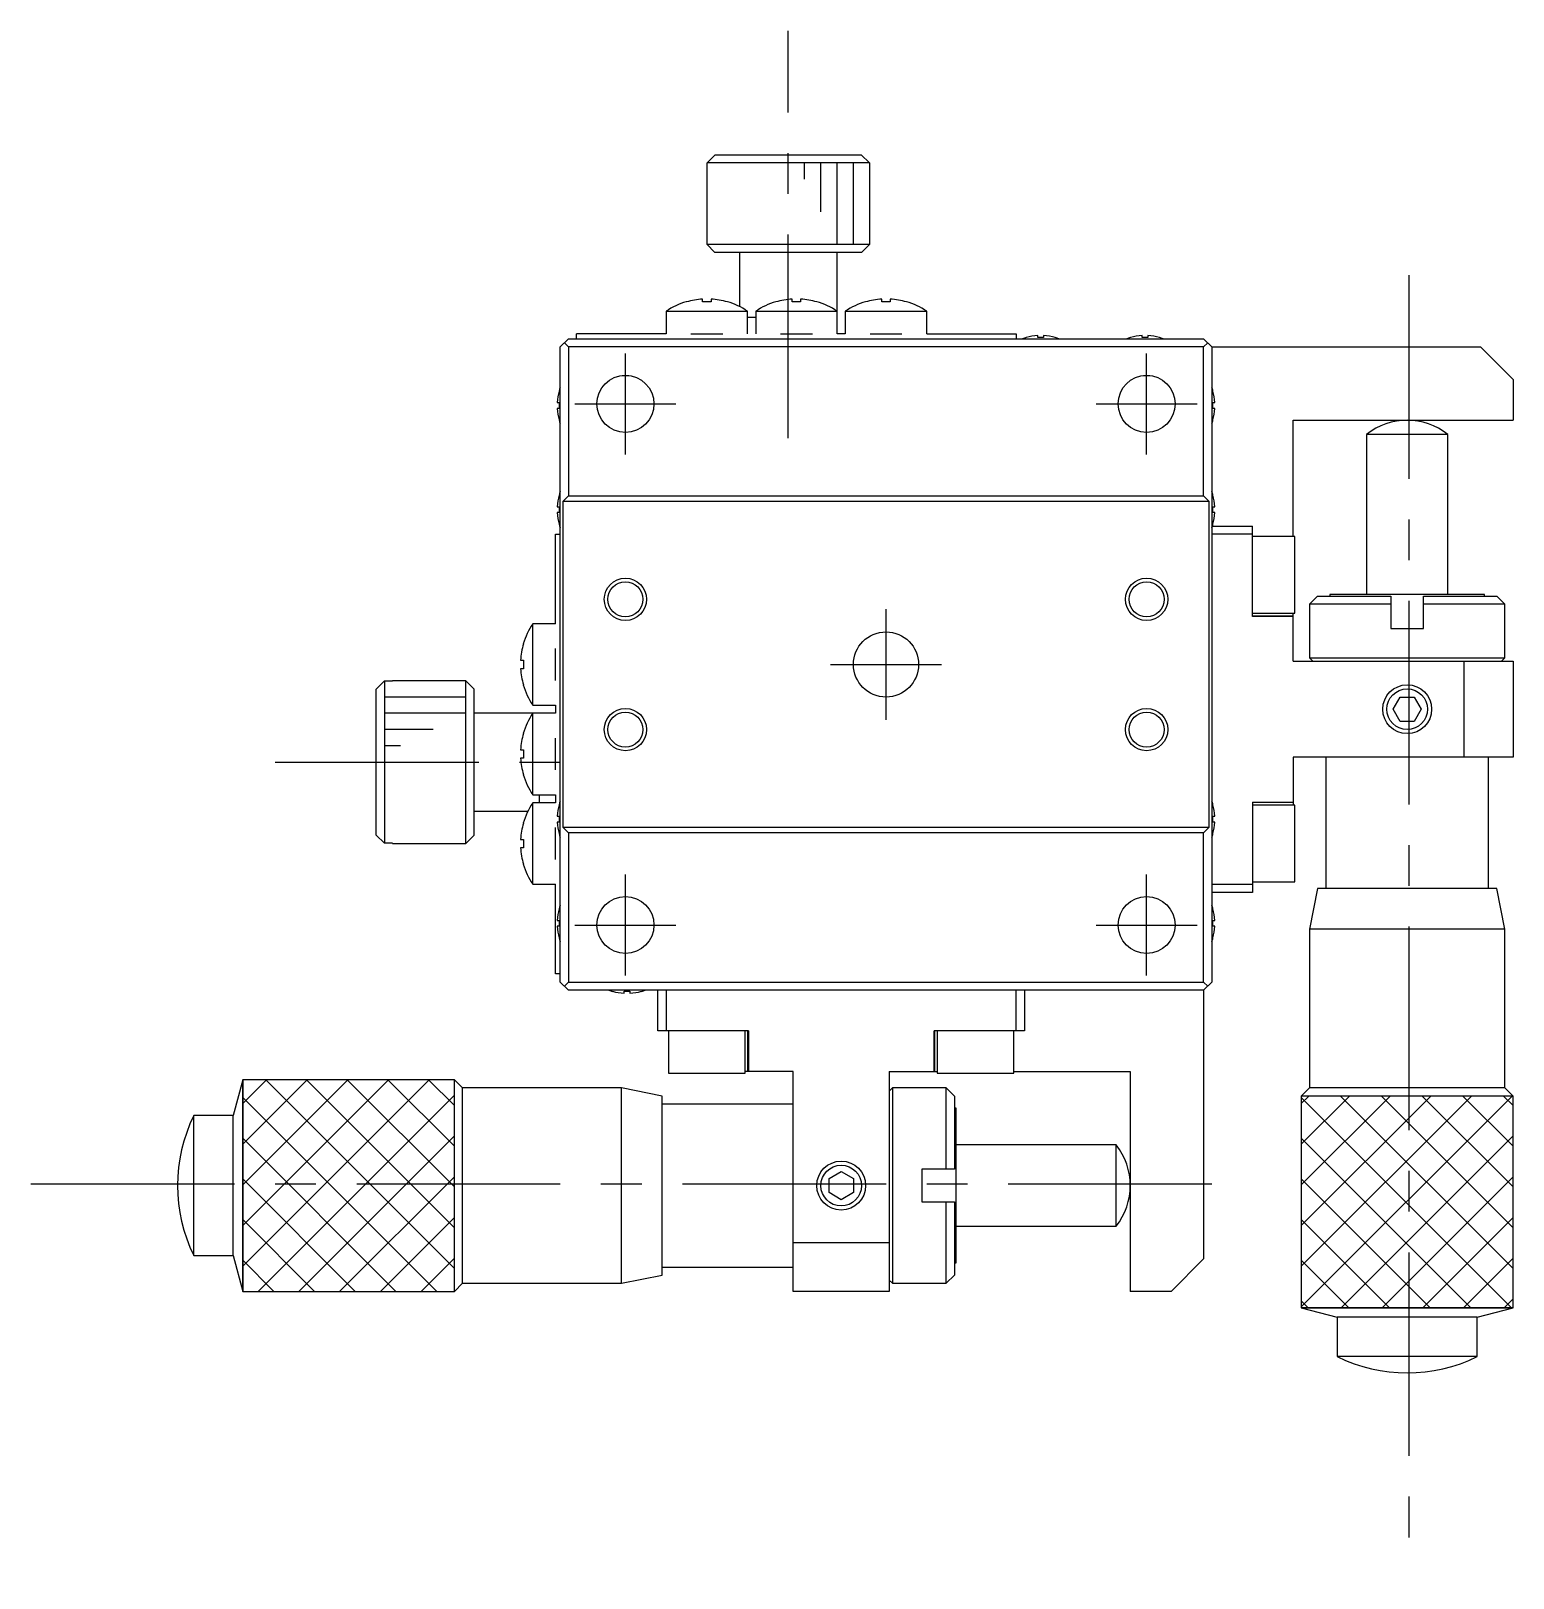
# Model space of a CAD drawing. Extents: x 102 to 399, y 3 to 209.
# Drawn here: x 307.8 to 398.8, y 67.2 to 162.2 of the extents above; entities that cross this region are included whole.
import ezdxf

# ---------------------------------------------------------------- set-up
doc = ezdxf.new("R2010")
doc.units = 0
doc.header["$LTSCALE"] = 10
doc.linetypes.add('CENTER', pattern=[2, 1.25, -0.25, 0.25, -0.25])
doc.layers.get('0').update_dxf_attribs({"linetype": 'CONTINUOUS'})
doc.layers.add('CENTER', color=1, linetype='CENTER')

msp = doc.modelspace()

# ---------------------------------------------------------------- linework, layer by layer
at = {"color": 7, "linetype": 'CONTINUOUS'}
for p, q in [((349.299302, 154.110106), (349.80109, 154.610106)), ((349.299302, 153.610106), (349.299302, 154.110106)), ((359.267251, 154.110106), (349.299302, 154.110106)), ((349.80109, 154.610106), (358.765464, 154.610106)), ((358.765464, 154.610106), (359.267251, 154.110106)), ((359.267251, 154.110106), (359.267251, 153.610106)), ((349.283277, 153.610106), (349.299302, 153.610106)), ((349.283277, 153.610106), (349.283277, 149.110106)), ((359.267251, 153.610106), (359.283277, 153.610106)), ((359.283277, 149.110106), (359.283277, 153.610106)), ((349.283277, 149.110106), (359.283277, 149.110106)), ((349.283277, 149.110106), (349.783277, 148.610106)), ((358.783277, 148.610106), (349.783277, 148.610106)), ((351.283277, 148.610106), (351.283277, 145.291235)), ((357.283277, 143.610106), (357.283277, 148.610106)), ((358.783277, 148.610106), (359.283277, 149.110106)), ((348.024687, 145.572687), (348.021344, 145.579542)), ((349.023277, 145.572687), (349.023277, 145.745059)), ((349.543277, 145.572687), (349.023277, 145.572687)), ((349.543277, 145.745059), (349.543277, 145.572687)), ((350.54521, 145.579542), (350.541866, 145.572687)), ((353.524687, 145.572687), (353.521344, 145.579542)), ((354.523277, 145.572687), (354.523277, 145.745059)), ((355.043277, 145.572687), (354.523277, 145.572687)), ((355.043277, 145.745059), (355.043277, 145.572687)), ((356.04521, 145.579542), (356.041866, 145.572687)), ((359.024687, 145.572687), (359.021344, 145.579542)), ((360.023277, 145.572687), (360.023277, 145.745059)), ((360.543277, 145.572687), (360.023277, 145.572687)), ((360.543277, 145.745059), (360.543277, 145.572687)), ((361.54521, 145.579542), (361.541866, 145.572687)), ((346.783277, 145.001764), (346.783277, 143.610106)), ((346.783277, 145.001764), (351.783277, 145.001764)), ((351.783277, 143.610106), (351.783277, 145.001764)), ((352.283277, 144.610106), (351.783277, 144.610106)), ((352.283277, 145.001764), (352.283277, 143.610106)), ((352.283277, 145.001764), (357.283277, 145.001764)), ((357.783277, 145.001764), (357.783277, 143.610106)), ((357.783277, 145.001764), (362.783277, 145.001764)), ((362.783277, 143.610106), (362.783277, 145.001764)), ((341.283277, 143.310106), (341.283277, 143.610106)), ((346.783277, 143.610106), (341.283277, 143.610106)), ((348.303481, 143.610106), (350.263073, 143.610106)), ((353.803481, 143.610106), (355.763073, 143.610106)), ((357.783277, 143.610106), (357.283277, 143.610106)), ((359.303481, 143.610106), (361.263073, 143.610106)), ((362.783277, 143.610106), (368.283277, 143.610106)), ((368.283277, 143.610106), (368.283277, 143.310106)), ((369.603277, 143.379628), (369.603277, 143.499965)), ((369.963277, 143.499965), (369.963277, 143.379628)), ((376.003277, 143.379628), (376.003277, 143.499965)), ((376.363277, 143.499965), (376.363277, 143.379628)), ((340.783277, 143.310106), (340.283277, 142.810106)), ((340.283277, 103.810106), (340.283277, 142.810106)), ((340.533277, 143.060106), (340.783277, 142.810106)), ((340.783277, 143.310106), (379.783277, 143.310106)), ((379.783277, 142.810106), (340.783277, 142.810106)), ((340.783277, 142.810106), (340.783277, 133.660106)), ((368.896915, 143.379628), (368.894661, 143.38425)), ((369.963277, 143.379628), (369.603277, 143.379628)), ((370.671893, 143.38425), (370.669638, 143.379628)), ((375.296915, 143.379628), (375.294661, 143.38425)), ((376.363277, 143.379628), (376.003277, 143.379628)), ((377.071893, 143.38425), (377.069638, 143.379628)), ((380.283277, 142.810106), (379.783277, 143.310106)), ((380.033277, 143.060106), (379.783277, 142.810106)), ((379.783277, 133.660106), (379.783277, 142.810106)), ((380.283277, 142.810106), (396.783277, 142.810106)), ((380.283277, 142.810106), (380.283277, 103.810106)), ((398.783277, 140.810106), (396.783277, 142.810106)), ((344.083523, 141.048668), (344.483031, 141.048668)), ((376.083523, 141.048668), (376.483031, 141.048668)), ((398.783277, 140.810106), (398.783277, 138.310106)), ((340.209133, 140.098722), (340.213755, 140.096468)), ((380.352798, 140.096468), (380.357421, 140.098722)), ((340.093418, 139.390106), (340.213755, 139.390106)), ((340.213755, 139.030106), (340.093418, 139.030106)), ((340.213755, 139.390106), (340.213755, 139.030106)), ((380.352798, 139.390106), (380.473136, 139.390106)), ((380.352798, 139.030106), (380.352798, 139.390106)), ((380.473136, 139.030106), (380.352798, 139.030106)), ((340.213755, 138.323745), (340.209133, 138.32149)), ((380.357421, 138.32149), (380.352798, 138.323745)), ((385.283277, 138.310106), (398.783277, 138.310106)), ((385.283277, 131.160106), (385.283277, 138.310106)), ((389.783281, 137.432597), (389.783281, 127.610106)), ((394.783273, 137.432597), (389.783281, 137.432597)), ((394.783273, 127.610106), (394.783273, 137.432597)), ((340.209133, 133.698722), (340.213755, 133.696468)), ((340.433277, 133.310106), (340.783277, 133.660106)), ((380.133277, 133.310106), (340.433277, 133.310106)), ((340.433277, 133.310106), (340.433277, 113.310106)), ((340.783277, 133.660106), (379.783277, 133.660106)), ((379.783277, 133.660106), (380.133277, 133.310106)), ((380.133277, 113.310106), (380.133277, 133.310106)), ((380.352798, 133.696468), (380.357421, 133.698722)), ((340.093418, 132.990106), (340.213755, 132.990106)), ((340.213755, 132.630106), (340.093418, 132.630106)), ((340.213755, 132.990106), (340.213755, 132.630106)), ((380.352798, 132.990106), (380.473136, 132.990106)), ((380.352798, 132.630106), (380.352798, 132.990106)), ((380.473136, 132.630106), (380.352798, 132.630106)), ((339.983277, 131.310106), (340.283277, 131.310106)), ((339.983277, 125.810106), (339.983277, 131.310106)), ((340.213755, 131.923745), (340.209133, 131.92149)), ((382.783277, 131.310106), (380.283277, 131.310106)), ((380.323014, 131.810106), (382.783277, 131.810106)), ((380.357421, 131.92149), (380.352798, 131.923745)), ((382.783277, 126.262578), (382.783277, 131.810106)), ((385.383277, 131.160106), (382.783277, 131.160106)), ((385.383277, 126.460106), (385.383277, 131.160106)), ((386.783277, 127.510106), (386.283277, 127.010106)), ((386.783277, 127.510106), (391.283277, 127.510106)), ((397.033277, 127.610106), (387.533277, 127.610106)), ((387.533277, 127.610106), (387.533277, 127.510126)), ((391.283277, 127.510106), (391.283277, 125.510106)), ((393.283277, 127.510106), (397.783277, 127.510106)), ((393.283277, 125.510106), (393.283277, 127.510106)), ((397.033277, 127.510126), (397.033277, 127.610106)), ((398.283277, 127.010106), (397.783277, 127.510106)), ((382.783277, 126.460106), (385.383277, 126.460106)), ((385.283277, 123.510106), (385.283277, 126.460106)), ((391.283277, 127.010106), (386.283277, 127.010106)), ((386.283277, 127.010106), (386.283277, 123.710106)), ((398.283277, 127.010106), (393.283277, 127.010106)), ((398.283277, 123.710106), (398.283277, 127.010106)), ((339.983277, 125.810106), (338.591619, 125.810106)), ((338.591619, 120.810106), (338.591619, 125.810106)), ((382.783277, 126.291951), (385.283277, 126.291951)), ((385.283277, 126.262578), (382.783277, 126.262578)), ((391.283277, 125.510106), (393.283277, 125.510106)), ((338.013841, 124.572039), (338.020696, 124.568696)), ((337.848324, 123.570106), (338.020696, 123.570106)), ((338.020696, 123.570106), (338.020696, 123.050106)), ((339.983277, 122.33031), (339.983277, 124.289902)), ((385.283277, 123.510106), (398.783277, 123.510106)), ((386.283277, 123.710106), (398.283277, 123.710106)), ((386.283277, 123.710106), (386.483277, 123.510106)), ((395.783277, 117.610106), (395.783277, 123.510106)), ((398.083277, 123.510106), (398.283277, 123.710106)), ((398.783277, 123.510106), (398.783277, 117.610106)), ((338.020696, 123.050106), (337.848324, 123.050106)), ((328.983277, 121.792293), (329.483277, 122.29408)), ((328.983277, 112.827919), (328.983277, 121.792293)), ((329.483277, 122.29408), (329.483277, 112.326132)), ((329.483277, 122.29408), (329.983277, 122.29408)), ((329.983277, 122.29408), (329.983277, 122.310106)), ((334.483277, 122.310106), (329.983277, 122.310106)), ((334.483277, 112.310106), (334.483277, 122.310106)), ((334.983277, 121.810106), (334.483277, 122.310106)), ((334.983277, 121.810106), (334.983277, 112.810106)), ((338.020696, 122.051517), (338.013841, 122.048173)), ((338.591619, 120.810106), (339.983277, 120.810106)), ((339.983277, 120.810106), (339.983277, 120.310106)), ((391.417251, 120.560106), (391.850264, 121.310106)), ((391.850264, 121.310106), (392.716289, 121.310106)), ((392.716289, 121.310106), (393.149302, 120.560106)), ((339.983277, 120.310106), (334.983277, 120.310106)), ((338.591619, 115.310106), (338.591619, 120.310106)), ((391.850264, 119.810106), (391.417251, 120.560106)), ((392.716289, 119.810106), (391.850264, 119.810106)), ((393.149302, 120.560106), (392.716289, 119.810106)), ((338.013841, 119.072039), (338.020696, 119.068696)), ((339.983277, 116.83031), (339.983277, 118.789902)), ((337.848324, 118.070106), (338.020696, 118.070106)), ((338.020696, 118.070106), (338.020696, 117.550106)), ((338.020696, 117.550106), (337.848324, 117.550106)), ((385.283277, 117.610106), (385.283277, 114.660106)), ((398.783277, 117.610106), (385.283277, 117.610106)), ((387.283277, 117.610106), (387.283277, 109.560106)), ((397.283277, 109.560106), (397.283277, 117.610106)), ((338.020696, 116.551517), (338.013841, 116.548173)), ((338.591619, 115.310106), (339.983277, 115.310106)), ((338.983277, 115.310106), (338.983277, 114.810106)), ((339.983277, 115.310106), (339.983277, 114.810106)), ((334.983277, 114.310106), (338.302148, 114.310106)), ((339.983277, 114.810106), (338.591619, 114.810106)), ((338.591619, 109.810106), (338.591619, 114.810106)), ((340.209133, 114.698722), (340.213755, 114.696468)), ((380.352798, 114.696468), (380.357421, 114.698722)), ((382.783277, 114.857634), (385.283277, 114.857634)), ((382.783277, 114.857634), (382.783277, 109.310106)), ((385.283277, 114.828262), (382.783277, 114.828262)), ((385.383277, 114.660106), (382.783277, 114.660106)), ((385.383277, 109.960106), (385.383277, 114.660106)), ((338.013841, 113.572039), (338.020696, 113.568696)), ((339.983277, 111.33031), (339.983277, 113.289902)), ((340.093418, 113.990106), (340.213755, 113.990106)), ((340.213755, 113.630106), (340.093418, 113.630106)), ((340.213755, 113.990106), (340.213755, 113.630106)), ((340.783277, 112.960106), (340.433277, 113.310106)), ((340.433277, 113.310106), (380.133277, 113.310106)), ((380.133277, 113.310106), (379.783277, 112.960106)), ((380.352798, 113.990106), (380.473136, 113.990106)), ((380.352798, 113.630106), (380.352798, 113.990106)), ((380.473136, 113.630106), (380.352798, 113.630106)), ((329.483277, 112.326132), (328.983277, 112.827919)), ((329.983277, 112.326132), (329.483277, 112.326132)), ((329.983277, 112.310106), (329.983277, 112.326132)), ((329.983277, 112.310106), (334.483277, 112.310106)), ((334.483277, 112.310106), (334.983277, 112.810106)), ((337.848324, 112.570106), (338.020696, 112.570106)), ((338.020696, 112.570106), (338.020696, 112.050106)), ((340.213755, 112.923745), (340.209133, 112.92149)), ((340.783277, 112.960106), (340.783277, 103.810106)), ((379.783277, 112.960106), (340.783277, 112.960106)), ((379.783277, 103.810106), (379.783277, 112.960106)), ((380.357421, 112.92149), (380.352798, 112.923745)), ((338.020696, 112.050106), (337.848324, 112.050106)), ((338.020696, 111.051517), (338.013841, 111.048173)), ((338.591619, 109.810106), (339.983277, 109.810106)), ((339.983277, 104.310106), (339.983277, 109.810106)), ((380.283277, 109.810106), (382.783277, 109.810106)), ((382.783277, 109.310106), (380.283277, 109.310106)), ((382.783277, 109.960106), (385.383277, 109.960106)), ((386.78328, 109.560106), (386.283281, 107.060107)), ((397.783274, 109.560106), (386.78328, 109.560106)), ((398.283273, 107.060107), (397.783274, 109.560106)), ((340.093418, 107.590106), (340.213755, 107.590106)), ((340.209133, 108.298722), (340.213755, 108.296468)), ((340.213755, 107.590106), (340.213755, 107.230106)), ((380.352798, 108.296468), (380.357421, 108.298722)), ((380.352798, 107.590106), (380.473136, 107.590106)), ((380.352798, 107.230106), (380.352798, 107.590106)), ((340.213755, 107.230106), (340.093418, 107.230106)), ((340.213755, 106.523745), (340.209133, 106.52149)), ((380.473136, 107.230106), (380.352798, 107.230106)), ((380.357421, 106.52149), (380.352798, 106.523745)), ((386.283281, 107.060107), (386.283281, 97.310102)), ((398.283273, 107.060107), (386.283281, 107.060107)), ((398.283273, 97.310102), (398.283273, 107.060107)), ((340.283277, 104.310106), (339.983277, 104.310106)), ((340.283277, 103.810106), (340.783277, 103.310106)), ((340.783277, 103.810106), (340.533277, 103.560106)), ((340.783277, 103.810106), (379.783277, 103.810106)), ((379.783277, 103.810106), (380.033277, 103.560106)), ((379.783277, 103.310106), (380.283277, 103.810106)), ((379.783277, 103.310106), (340.783277, 103.310106)), ((343.494661, 103.235962), (343.496915, 103.240584)), ((344.203277, 103.240584), (344.563277, 103.240584)), ((344.203277, 103.120247), (344.203277, 103.240584)), ((344.563277, 103.240584), (344.563277, 103.120247)), ((345.269638, 103.240584), (345.271893, 103.235962)), ((346.283277, 100.810106), (346.283277, 103.310106)), ((346.783277, 103.310106), (346.783277, 100.810106)), ((368.283277, 100.810106), (368.283277, 103.310106)), ((368.783277, 103.310106), (368.783277, 100.810106)), ((379.783277, 103.310106), (379.783277, 86.810106)), ((351.830805, 100.810106), (346.283277, 100.810106)), ((346.933277, 100.810106), (346.933277, 98.210106)), ((351.633277, 98.210106), (351.633277, 100.810106)), ((351.801432, 98.310106), (351.801432, 100.810106)), ((351.830805, 100.810106), (351.830805, 98.310106)), ((363.235749, 98.310106), (363.235749, 100.810106)), ((368.783277, 100.810106), (363.235749, 100.810106)), ((363.265121, 100.810106), (363.265121, 98.310106)), ((363.433277, 100.810106), (363.433277, 98.210106)), ((368.133277, 98.210106), (368.133277, 100.810106)), ((346.933277, 98.210106), (351.633277, 98.210106)), ((354.583277, 98.310106), (351.633277, 98.310106)), ((354.583277, 84.810106), (354.583277, 98.310106)), ((360.483277, 98.310106), (363.433277, 98.310106)), ((360.483277, 98.310106), (360.483277, 84.810106)), ((363.433277, 98.210106), (368.133277, 98.210106)), ((368.133277, 98.310106), (375.283277, 98.310106)), ((375.283277, 98.310106), (375.283277, 84.810106)), ((320.78327, 97.810105), (320.193782, 95.610106)), ((333.783271, 97.810105), (320.78327, 97.810105)), ((320.78327, 84.810107), (320.78327, 97.810105)), ((333.783271, 97.810105), (320.78327, 97.810105)), ((320.78327, 97.810105), (320.78327, 84.810107)), ((334.283273, 97.310102), (333.783271, 97.810105)), ((333.783271, 84.810107), (333.783271, 97.810105)), ((333.783271, 84.810107), (333.783271, 97.810105)), ((344.033278, 97.310102), (334.283273, 97.310102)), ((334.283273, 85.31011), (334.283273, 97.310102)), ((346.533277, 96.810103), (344.033278, 97.310102)), ((344.033278, 85.31011), (344.033278, 97.310102)), ((360.683277, 97.310106), (360.483277, 97.110106)), ((360.683277, 97.310106), (360.683277, 85.310106)), ((363.983277, 97.310106), (360.683277, 97.310106)), ((363.983277, 92.310106), (363.983277, 97.310106)), ((364.483277, 96.810106), (363.983277, 97.310106)), ((386.283281, 97.310102), (385.783278, 96.8101)), ((398.283273, 97.310102), (386.283281, 97.310102)), ((398.783276, 96.8101), (398.283273, 97.310102)), ((346.533277, 85.810109), (346.533277, 96.810103)), ((354.583277, 96.310106), (346.533277, 96.310106)), ((364.483277, 96.810106), (364.483277, 92.310106)), ((364.583277, 96.060106), (364.483296, 96.060106)), ((364.583277, 86.560106), (364.583277, 96.060106)), ((385.783278, 96.8101), (385.783278, 83.810099)), ((398.783276, 96.8101), (385.783278, 96.8101)), ((398.783276, 96.8101), (385.783278, 96.8101)), ((385.783278, 96.8101), (385.783278, 83.810099)), ((398.783276, 83.810099), (398.783276, 96.8101)), ((398.783276, 83.810099), (398.783276, 96.8101)), ((320.193782, 95.610106), (317.783271, 95.610106)), ((317.783271, 87.010106), (317.783271, 95.610106)), ((320.193782, 87.010106), (320.193782, 95.610106)), ((374.405768, 93.810102), (364.583277, 93.810102)), ((374.405768, 88.81011), (374.405768, 93.810102)), ((356.783277, 91.743119), (357.533277, 92.176132)), ((357.533277, 92.176132), (358.283277, 91.743119)), ((362.483277, 92.310106), (362.483277, 90.310106)), ((364.483277, 92.310106), (362.483277, 92.310106)), ((356.783277, 90.877093), (356.783277, 91.743119)), ((358.283277, 91.743119), (358.283277, 90.877093)), ((357.533277, 90.444081), (356.783277, 90.877093)), ((358.283277, 90.877093), (357.533277, 90.444081)), ((362.483277, 90.310106), (364.483277, 90.310106)), ((363.983277, 85.310106), (363.983277, 90.310106)), ((364.483277, 90.310106), (364.483277, 85.810106)), ((364.583277, 88.81011), (374.405768, 88.81011)), ((354.583277, 87.810106), (360.483277, 87.810106)), ((317.783271, 87.010106), (320.193782, 87.010106)), ((320.193782, 87.010106), (320.78327, 84.810107)), ((364.483296, 86.560106), (364.583277, 86.560106)), ((377.783277, 84.810106), (379.783277, 86.810106)), ((344.033278, 85.31011), (346.533277, 85.810109)), ((346.533277, 86.310106), (354.583277, 86.310106)), ((360.483277, 85.510106), (360.683277, 85.310106)), ((363.983277, 85.310106), (364.483277, 85.810106)), ((320.78327, 84.810107), (333.783271, 84.810107)), ((320.78327, 84.810107), (333.783271, 84.810107)), ((333.783271, 84.810107), (334.283273, 85.31011)), ((334.283273, 85.31011), (344.033278, 85.31011)), ((360.483277, 84.810106), (354.583277, 84.810106)), ((360.683277, 85.310106), (363.983277, 85.310106)), ((377.783277, 84.810106), (375.283277, 84.810106)), ((385.783278, 83.810099), (387.983277, 83.220611)), ((398.783276, 83.810099), (385.783278, 83.810099)), ((385.783278, 83.810099), (398.783276, 83.810099)), ((396.583277, 83.220611), (398.783276, 83.810099)), ((387.983277, 83.220611), (387.983277, 80.8101)), ((396.583277, 83.220611), (387.983277, 83.220611)), ((396.583277, 80.8101), (396.583277, 83.220611)), ((396.583277, 80.8101), (387.983277, 80.8101))]:
    msp.add_line(p, q, dxfattribs=at)
at = {"color": 3, "linetype": 'CONTINUOUS'}
for p, q in [((355.283277, 153.110106), (355.283277, 154.110106)), ((356.283277, 151.110106), (356.283277, 154.110106)), ((357.283277, 149.110106), (357.283277, 154.110106)), ((358.283277, 149.110106), (358.283277, 154.110106)), ((334.483277, 121.310106), (329.483277, 121.310106)), ((334.483277, 120.310106), (329.483277, 120.310106)), ((332.483277, 119.310106), (329.483277, 119.310106)), ((330.483277, 118.310106), (329.483277, 118.310106)), ((320.78327, 96.35644), (322.236935, 97.810105)), ((320.78327, 93.85644), (324.736935, 97.810105)), ((320.78327, 91.35644), (327.236935, 97.810105)), ((320.78327, 88.85644), (329.736935, 97.810105)), ((320.78327, 86.35644), (332.236935, 97.810105)), ((322.196519, 97.810105), (333.783271, 86.223353)), ((324.696519, 97.810105), (333.783271, 88.723353)), ((327.196519, 97.810105), (333.783271, 91.223353)), ((329.696519, 97.810105), (333.783271, 93.723353)), ((332.196519, 97.810105), (333.783271, 96.223353)), ((320.78327, 96.723354), (332.696517, 84.810107)), ((321.736937, 84.810107), (333.783271, 96.856441)), ((385.783278, 96.356448), (386.23693, 96.8101)), ((385.783278, 93.856448), (388.73693, 96.8101)), ((385.783278, 91.356448), (391.23693, 96.8101)), ((385.783278, 88.856448), (393.73693, 96.8101)), ((385.783278, 86.356448), (396.23693, 96.8101)), ((385.783278, 83.856448), (398.73693, 96.8101)), ((385.783278, 96.723346), (398.696525, 83.810099)), ((388.196524, 96.8101), (398.783276, 86.223348)), ((390.696524, 96.8101), (398.783276, 88.723348)), ((393.196524, 96.8101), (398.783276, 91.223348)), ((395.696524, 96.8101), (398.783276, 93.723348)), ((398.196524, 96.8101), (398.783276, 96.223348)), ((320.78327, 94.223354), (330.196517, 84.810107)), ((324.236937, 84.810107), (333.783271, 94.356441)), ((385.783278, 94.223346), (396.196525, 83.810099)), ((388.236929, 83.810099), (398.783276, 94.356446)), ((320.78327, 91.723354), (327.696517, 84.810107)), ((326.736937, 84.810107), (333.783271, 91.856441)), ((385.783278, 91.723346), (393.696525, 83.810099)), ((390.736929, 83.810099), (398.783276, 91.856446)), ((329.236937, 84.810107), (333.783271, 89.356441)), ((393.236929, 83.810099), (398.783276, 89.356446)), ((320.78327, 89.223354), (325.196517, 84.810107)), ((385.783278, 89.223346), (391.196525, 83.810099)), ((320.78327, 86.723354), (322.696517, 84.810107)), ((331.736937, 84.810107), (333.783271, 86.856441)), ((385.783278, 86.723346), (388.696525, 83.810099)), ((395.736929, 83.810099), (398.783276, 86.856446)), ((385.783278, 84.223346), (386.196525, 83.810099)), ((398.236929, 83.810099), (398.783276, 84.356446))]:
    msp.add_line(p, q, dxfattribs=at)
at = {"color": 7, "linetype": 'CONTINUOUS'}
for centre, radius in [((344.283277, 139.310106), 1.75), ((376.283277, 139.310106), 1.75), ((344.283277, 127.310106), 1.075), ((376.283277, 127.310106), 1.075), ((360.283277, 123.310106), 2), ((392.283277, 120.560106), 1.25), ((344.283277, 119.310106), 1.075), ((376.283277, 119.310106), 1.075), ((344.283277, 107.310106), 1.75), ((376.283277, 107.310106), 1.75), ((357.533277, 91.310106), 1.25)]:
    msp.add_circle(centre, radius, dxfattribs=at)
at = {"color": 3, "linetype": 'CONTINUOUS'}
for centre, radius in [((344.283277, 127.310106), 1.3), ((376.283277, 127.310106), 1.3), ((392.283277, 120.560106), 1.5), ((344.283277, 119.310106), 1.3), ((376.283277, 119.310106), 1.3), ((357.533277, 91.310106), 1.5)]:
    msp.add_circle(centre, radius, dxfattribs=at)
at = {"color": 7, "linetype": 'CONTINUOUS'}
for centre, radius, start, end in [((349.283277, 141.260106), 4.5, 106.285843, 123.748989), ((349.283277, 141.260106), 4.492483, 93.317816, 106.26943), ((349.283277, 141.260106), 4.492483, 73.73057, 86.682184), ((349.283277, 141.260106), 4.5, 56.251011, 73.714157), ((354.783277, 141.260106), 4.5, 106.285843, 123.748989), ((354.783277, 141.260106), 4.492483, 93.317816, 106.26943), ((354.783277, 141.260106), 4.492483, 73.73057, 86.682184), ((354.783277, 141.260106), 4.5, 56.251011, 73.714157), ((360.283277, 141.260106), 4.5, 106.285843, 123.748989), ((360.283277, 141.260106), 4.492483, 93.317816, 106.26943), ((360.283277, 141.260106), 4.492483, 73.73057, 86.682184), ((360.283277, 141.260106), 4.5, 56.251011, 73.714157), ((369.783277, 140.310106), 3.194933, 93.229709, 106.106712), ((369.783277, 140.310106), 3.194933, 73.893288, 86.770291), ((376.183277, 140.310106), 3.194933, 93.229709, 106.106712), ((376.183277, 140.310106), 3.194933, 73.893288, 86.770291), ((369.783277, 140.310106), 3.2, 106.122533, 110.364135), ((369.783277, 140.310106), 3.2, 69.635865, 73.877467), ((376.183277, 140.310106), 3.2, 106.122533, 110.364135), ((376.183277, 140.310106), 3.2, 69.635865, 73.877467), ((343.283277, 139.210106), 3.194933, 163.893288, 176.770291), ((343.283277, 139.210106), 3.2, 159.635865, 163.877467), ((377.283277, 139.210106), 3.2, 16.122533, 20.364135), ((377.283277, 139.210106), 3.194933, 3.229709, 16.106712), ((343.283277, 139.210106), 3.194933, 183.229709, 196.106712), ((377.283277, 139.210106), 3.194933, 343.893288, 356.770291), ((343.283277, 139.210106), 3.2, 196.122533, 200.364135), ((377.283277, 139.210106), 3.2, 339.635865, 343.877467), ((392.28328, 134.310102), 3.999997, 51.317827, 128.682205), ((343.283277, 132.810106), 3.194933, 163.893288, 176.770291), ((343.283277, 132.810106), 3.2, 159.635865, 163.877467), ((377.283277, 132.810106), 3.2, 16.122533, 20.364135), ((377.283277, 132.810106), 3.194933, 3.229709, 16.106712), ((343.283277, 132.810106), 3.194933, 183.229709, 196.106712), ((377.283277, 132.810106), 3.194933, 343.893288, 356.770291), ((343.283277, 132.810106), 3.2, 196.122533, 200.364135), ((377.283277, 132.810106), 3.2, 339.635865, 343.877467), ((342.333277, 123.310106), 4.5, 146.251011, 163.714157), ((342.333277, 123.310106), 4.492483, 163.73057, 176.682184), ((342.333277, 123.310106), 4.492483, 183.317816, 196.26943), ((342.333277, 123.310106), 4.5, 196.285843, 213.748989), ((342.333277, 117.810106), 4.5, 146.251011, 163.714157), ((342.333277, 117.810106), 4.492483, 163.73057, 176.682184), ((342.333277, 117.810106), 4.492483, 183.317816, 196.26943), ((342.333277, 117.810106), 4.5, 196.285843, 213.748989), ((342.333277, 112.310106), 4.5, 146.251011, 163.714157), ((343.283277, 113.810106), 3.194933, 163.893288, 176.770291), ((343.283277, 113.810106), 3.2, 159.635865, 163.877467), ((377.283277, 113.810106), 3.2, 16.122533, 20.364135), ((377.283277, 113.810106), 3.194933, 3.229709, 16.106712), ((342.333277, 112.310106), 4.492483, 163.73057, 176.682184), ((343.283277, 113.810106), 3.194933, 183.229709, 196.106712), ((377.283277, 113.810106), 3.194933, 343.893288, 356.770291), ((343.283277, 113.810106), 3.2, 196.122533, 200.364135), ((377.283277, 113.810106), 3.2, 339.635865, 343.877467), ((342.333277, 112.310106), 4.492483, 183.317816, 196.26943), ((342.333277, 112.310106), 4.5, 196.285843, 213.748989), ((343.283277, 107.410106), 3.2, 159.635865, 163.877467), ((377.283277, 107.410106), 3.2, 16.122533, 20.364135), ((343.283277, 107.410106), 3.194933, 163.893288, 176.770291), ((377.283277, 107.410106), 3.194933, 3.229709, 16.106712), ((343.283277, 107.410106), 3.194933, 183.229709, 196.106712), ((343.283277, 107.410106), 3.2, 196.122533, 200.364135), ((377.283277, 107.410106), 3.2, 339.635865, 343.877467), ((377.283277, 107.410106), 3.194933, 343.893288, 356.770291), ((344.383277, 106.310106), 3.2, 249.635865, 253.877467), ((344.383277, 106.310106), 3.194933, 253.893288, 266.770291), ((344.383277, 106.310106), 3.194933, 273.229709, 286.106712), ((344.383277, 106.310106), 3.2, 286.122533, 290.364135), ((326.528271, 91.310104), 9.745001, 153.816202, 206.183785), ((371.283272, 91.310103), 3.999997, 321.317827, 38.682205), ((392.283279, 89.555101), 9.745001, 243.816202, 296.183785)]:
    msp.add_arc(centre, radius, start, end, dxfattribs=at)
at = {"layer": 'CENTER', "color": 1, "linetype": 'CENTER'}
for p, q in [((354.283277, 137.210103), (354.283277, 162.210103)), ((392.383277, 147.210103), (392.383277, 67.210103)), ((344.283277, 136.210106), (344.283277, 142.410106)), ((376.283277, 136.210106), (376.283277, 142.410106)), ((341.183277, 139.310106), (347.383277, 139.310106)), ((373.183277, 139.310106), (379.383277, 139.310106)), ((360.283277, 119.910106), (360.283277, 126.710106)), ((356.883277, 123.310106), (363.683277, 123.310106)), ((322.783273, 117.310106), (342.783273, 117.310106)), ((344.283277, 104.210106), (344.283277, 110.410106)), ((376.283277, 104.210106), (376.283277, 110.410106)), ((341.183277, 107.310106), (347.383277, 107.310106)), ((373.183277, 107.310106), (379.383277, 107.310106)), ((307.783273, 91.410106), (382.783273, 91.410106))]:
    msp.add_line(p, q, dxfattribs=at)

doc.saveas('drawing.dxf')
